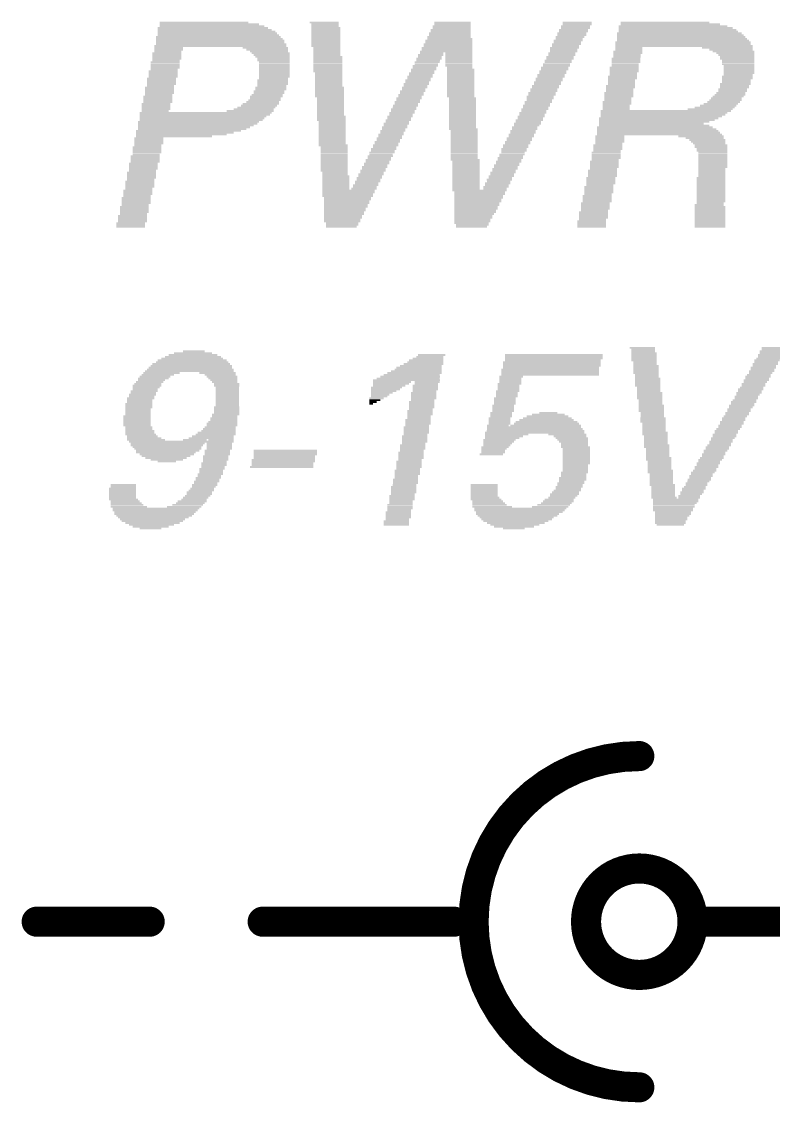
# Model space of a CAD drawing. Extents: x 3 to 114, y 9 to 132.
# Drawn here: x 103.7 to 110.03, y 117.22 to 126.34 of the extents above; entities that cross this region are included whole.
import ezdxf

# ---------------------------------------------------------------- set-up
doc = ezdxf.new("R2010")
doc.units = 0
doc.layers.add('254', color=53, linetype='CONTINUOUS')

# ---------------------------------------------------------------- blocks, each defined once
blk = doc.blocks.new('RECT')
blk.add_solid([(-0.5, -0.5), (0.5, -0.5), (-0.5, 0.5), (0.5, 0.5)])

msp = doc.modelspace()

# ---------------------------------------------------------------- linework, layer by layer
at = {"layer": '254'}
for points, const_width in [([(108.9025, 120.142, 1), (108.9025, 117.348)], 0.254), ([(108.9025, 120.0785, 1), (108.9025, 120.2055)], 0.127), ([(108.9025, 118.296, 1), (108.9025, 119.194, 1), (108.9025, 118.296)], 0.254), ([(103.8225, 118.8085, 1), (103.8225, 118.6815)], 0.127), ([(104.775, 118.6815, 1), (104.775, 118.8085)], 0.127), ([(105.7275, 118.8085, 1), (105.7275, 118.6815)], 0.127), ([(107.3404, 118.6815, 1), (107.3404, 118.8085)], 0.127), ([(109.474, 118.8085, 1), (109.474, 118.6815)], 0.127), ([(108.9025, 117.2845, 1), (108.9025, 117.4115)], 0.127)]:
    msp.add_lwpolyline(points, format="xyb", dxfattribs=dict(at, const_width=const_width))
at = {"layer": '254', "const_width": 0.254}
for points in [[(103.8225, 118.745), (104.775, 118.745)], [(107.3404, 118.745), (105.7275, 118.745)], [(109.474, 118.745), (111.125, 118.745)]]:
    msp.add_lwpolyline(points, dxfattribs=at)

# ---------------------------------------------------------------- block references
at = {"layer": '254', "yscale": 0.0152}
for p, xscale in [((105.3236, 126.2685), 0.9601), ((105.3084, 126.2837), 0.9296), ((105.3389, 126.2532), 0.9906), ((105.2322, 126.3294), 0.7468), ((105.2779, 126.3142), 0.8382), ((105.3008, 126.299), 0.8839), ((106.2457, 126.3294), 0.2438), ((106.2533, 126.3142), 0.2286), ((106.2533, 126.299), 0.2286), ((106.2609, 126.2837), 0.2438), ((106.2609, 126.2685), 0.2438), ((106.2609, 126.2532), 0.2438), ((107.3125, 126.2685), 0.3353), ((107.3125, 126.2532), 0.3353), ((107.3201, 126.299), 0.32), ((107.3201, 126.2837), 0.32), ((107.3277, 126.3294), 0.3048), ((107.3277, 126.3142), 0.3048), ((108.3488, 126.2685), 0.2438), ((108.3488, 126.2532), 0.2438), ((108.364, 126.299), 0.2438), ((108.364, 126.2837), 0.2438), ((108.3793, 126.3294), 0.2438), ((108.3793, 126.3142), 0.2438), ((109.2098, 126.2837), 0.9601), ((109.187, 126.299), 0.9144), ((109.2251, 126.2685), 0.9906), ((109.2327, 126.2532), 1.0058), ((109.1184, 126.3294), 0.7468), ((109.1641, 126.3142), 0.8382), ((105.3541, 126.2075), 1.0516), ((105.3617, 126.1923), 1.0668), ((105.3694, 126.177), 1.082), ((105.3694, 126.1618), 1.082), ((105.3465, 126.238), 1.0058), ((105.3541, 126.2228), 1.0211), ((106.2609, 126.238), 0.2438), ((106.2609, 126.2228), 0.2438), ((106.2609, 126.2075), 0.2438), ((106.2609, 126.1923), 0.2438), ((106.2609, 126.177), 0.2438), ((106.2609, 126.1618), 0.2438), ((107.2972, 126.177), 0.3962), ((107.2972, 126.1618), 0.3962), ((107.2972, 126.2075), 0.3658), ((107.3048, 126.1923), 0.381), ((107.3048, 126.238), 0.3505), ((107.3048, 126.2228), 0.3505), ((108.2954, 126.1618), 0.2286), ((108.3031, 126.177), 0.2438), ((108.3183, 126.2075), 0.2438), ((108.3107, 126.1923), 0.2286), ((108.3335, 126.238), 0.2438), ((108.3335, 126.2228), 0.2438), ((109.2708, 126.1618), 1.143), ((109.2403, 126.238), 1.0516), ((109.2479, 126.2228), 1.0668), ((109.2708, 126.177), 1.1125), ((109.2556, 126.2075), 1.082), ((109.2632, 126.1923), 1.0973), ((104.9198, 126.0704), 0.2438), ((105.3694, 126.1313), 1.1125), ((104.935, 126.1161), 0.2438), ((104.935, 126.1008), 0.2438), ((104.9274, 126.0856), 0.2286), ((105.377, 126.1466), 1.0973), ((105.7504, 126.1161), 0.381), ((105.7656, 126.1008), 0.3505), ((105.7808, 126.0856), 0.32), ((105.7961, 126.0704), 0.32), ((106.2609, 126.1466), 0.2438), ((106.2609, 126.1313), 0.2438), ((106.2685, 126.1161), 0.2286), ((106.2685, 126.1008), 0.2286), ((106.2685, 126.0856), 0.2286), ((106.2685, 126.0704), 0.2286), ((107.1524, 126.0704), 0.1981), ((107.2744, 126.0856), 0.442), ((107.282, 126.1161), 0.4267), ((107.282, 126.1008), 0.4267), ((107.2896, 126.1466), 0.4115), ((107.2896, 126.1313), 0.4115), ((107.381, 126.0704), 0.2286), ((108.2497, 126.0704), 0.2286), ((108.2726, 126.1161), 0.2438), ((108.265, 126.1008), 0.2286), ((108.265, 126.0856), 0.2286), ((108.2878, 126.1466), 0.2438), ((108.2802, 126.1313), 0.2286), ((108.806, 126.0856), 0.2438), ((108.806, 126.0704), 0.2438), ((109.2708, 126.1466), 1.143), ((109.2784, 126.1313), 1.1582), ((108.8136, 126.1161), 0.2286), ((108.8136, 126.1008), 0.2286), ((109.6442, 126.1161), 0.4267), ((109.6747, 126.1008), 0.3658), ((109.6975, 126.0856), 0.3505), ((109.7128, 126.0704), 0.32), ((104.9045, 125.9942), 0.2438), ((104.9045, 125.9789), 0.2438), ((104.9198, 126.0551), 0.2438), ((104.9198, 126.0399), 0.2438), ((104.9198, 126.0246), 0.2438), ((104.9122, 126.0094), 0.2286), ((105.8037, 126.0551), 0.3048), ((105.8113, 126.0399), 0.2896), ((105.8189, 126.0246), 0.2743), ((105.8189, 126.0094), 0.2743), ((105.8266, 125.9942), 0.2591), ((105.8266, 125.9789), 0.2591), ((106.2685, 126.0551), 0.2286), ((106.2761, 126.0399), 0.2438), ((106.2761, 126.0246), 0.2438), ((106.2761, 126.0094), 0.2438), ((106.2761, 125.9942), 0.2438), ((106.2761, 125.9789), 0.2438), ((107.1143, 125.9942), 0.2134), ((107.1067, 125.9789), 0.1981), ((107.1296, 126.0246), 0.2134), ((107.122, 126.0094), 0.1981), ((107.1448, 126.0551), 0.2134), ((107.1372, 126.0399), 0.1981), ((107.381, 126.0551), 0.2286), ((107.381, 126.0399), 0.2286), ((107.381, 126.0246), 0.2286), ((107.381, 126.0094), 0.2286), ((107.381, 125.9942), 0.2286), ((107.381, 125.9789), 0.2286), ((108.204, 125.9789), 0.2286), ((108.2192, 126.0094), 0.2286), ((108.2192, 125.9942), 0.2286), ((108.2345, 126.0399), 0.2286), ((108.2345, 126.0246), 0.2286), ((108.2497, 126.0551), 0.2286), ((108.7907, 126.0246), 0.2438), ((108.7907, 126.0094), 0.2438), ((108.7907, 125.9942), 0.2438), ((108.7831, 125.9789), 0.2286), ((108.7984, 126.0551), 0.2286), ((108.7984, 126.0399), 0.2286), ((109.7204, 126.0551), 0.3048), ((109.728, 126.0399), 0.2896), ((109.728, 126.0246), 0.2896), ((109.7356, 126.0094), 0.2743), ((109.7356, 125.9942), 0.2743), ((109.7356, 125.9789), 0.2743), ((104.8893, 125.918), 0.2438), ((104.8893, 125.9027), 0.2438), ((104.8893, 125.8875), 0.2438), ((104.9045, 125.9637), 0.2438), ((104.9045, 125.9484), 0.2438), ((104.8969, 125.9332), 0.2286), ((105.8266, 125.9637), 0.2591), ((105.8266, 125.9484), 0.2591), ((105.8266, 125.9332), 0.2591), ((105.8266, 125.918), 0.2591), ((105.8266, 125.9027), 0.2591), ((105.8266, 125.8875), 0.2591), ((106.2761, 125.9637), 0.2438), ((106.2761, 125.9484), 0.2438), ((106.2761, 125.9332), 0.2438), ((106.2761, 125.918), 0.2438), ((106.2838, 125.9027), 0.2286), ((106.2838, 125.8875), 0.2286), ((107.0686, 125.9027), 0.2134), ((107.061, 125.8875), 0.1981), ((107.0762, 125.918), 0.1981), ((107.0839, 125.9332), 0.2134), ((107.0991, 125.9637), 0.2134), ((107.0915, 125.9484), 0.1981), ((107.381, 125.9637), 0.2286), ((107.3887, 125.9484), 0.2134), ((107.3963, 125.9332), 0.2286), ((107.3963, 125.918), 0.2286), ((107.3963, 125.9027), 0.2286), ((107.3963, 125.8875), 0.2286), ((108.1583, 125.8875), 0.2286), ((108.1735, 125.918), 0.2286), ((108.1735, 125.9027), 0.2286), ((108.1888, 125.9484), 0.2286), ((108.1888, 125.9332), 0.2286), ((108.204, 125.9637), 0.2286), ((108.7755, 125.9484), 0.2438), ((108.7755, 125.9332), 0.2438), ((108.7755, 125.918), 0.2438), ((108.7679, 125.9027), 0.2286), ((108.7679, 125.8875), 0.2286), ((108.7831, 125.9637), 0.2286), ((109.7432, 125.9637), 0.2591), ((109.7432, 125.9484), 0.2591), ((109.7432, 125.9332), 0.2591), ((109.7432, 125.918), 0.2591), ((109.7432, 125.9027), 0.2591), ((109.7356, 125.8875), 0.2438), ((104.8664, 125.796), 0.2286), ((104.8741, 125.857), 0.2438), ((104.8741, 125.8418), 0.2438), ((104.8741, 125.8265), 0.2438), ((104.8741, 125.8113), 0.2438), ((104.8893, 125.8722), 0.2438), ((105.8113, 125.8418), 0.2591), ((105.8113, 125.8265), 0.2591), ((105.8113, 125.8113), 0.2591), ((105.8037, 125.796), 0.2438), ((105.8189, 125.857), 0.2438), ((105.8266, 125.8722), 0.2591), ((106.2838, 125.8722), 0.2286), ((106.2838, 125.857), 0.2286), ((106.2838, 125.8418), 0.2286), ((106.2838, 125.8265), 0.2286), ((106.2838, 125.8113), 0.2286), ((106.2838, 125.796), 0.2286), ((107.0229, 125.8113), 0.2134), ((107.0153, 125.796), 0.1981), ((107.0381, 125.8418), 0.2134), ((107.0305, 125.8265), 0.1981), ((107.0534, 125.8722), 0.2134), ((107.0458, 125.857), 0.1981), ((107.3963, 125.8722), 0.2286), ((107.3963, 125.857), 0.2286), ((107.3963, 125.8418), 0.2286), ((107.3963, 125.8265), 0.2286), ((107.3963, 125.8113), 0.2286), ((107.3963, 125.796), 0.2286), ((108.1126, 125.796), 0.2286), ((108.1278, 125.8265), 0.2286), ((108.1278, 125.8113), 0.2286), ((108.143, 125.857), 0.2286), ((108.143, 125.8418), 0.2286), ((108.1583, 125.8722), 0.2286), ((108.745, 125.796), 0.2438), ((108.7526, 125.8418), 0.2286), ((108.7526, 125.8265), 0.2286), ((108.7526, 125.8113), 0.2286), ((108.7603, 125.8722), 0.2438), ((108.7603, 125.857), 0.2438), ((109.7051, 125.796), 0.2438), ((109.7128, 125.8113), 0.2591), ((109.728, 125.8722), 0.2591), ((109.728, 125.857), 0.2591), ((109.7204, 125.8418), 0.2438), ((109.7204, 125.8265), 0.2438), ((104.8436, 125.7046), 0.2438), ((104.8588, 125.7808), 0.2438), ((104.8588, 125.7656), 0.2438), ((104.8588, 125.7503), 0.2438), ((104.8588, 125.7351), 0.2438), ((104.8512, 125.7198), 0.2286), ((105.758, 125.7046), 0.2743), ((105.7656, 125.7198), 0.2591), ((105.7808, 125.7503), 0.2591), ((105.7808, 125.7351), 0.2591), ((105.7961, 125.7808), 0.2591), ((105.7961, 125.7656), 0.2591), ((106.2914, 125.7808), 0.2438), ((106.2914, 125.7656), 0.2438), ((106.2914, 125.7503), 0.2438), ((106.2914, 125.7351), 0.2438), ((106.2914, 125.7198), 0.2438), ((106.2914, 125.7046), 0.2438), ((106.9772, 125.7198), 0.2134), ((106.9696, 125.7046), 0.1981), ((106.9924, 125.7503), 0.2134), ((106.9848, 125.7351), 0.1981), ((107, 125.7656), 0.1981), ((107.0077, 125.7808), 0.2134), ((107.3963, 125.7808), 0.2286), ((107.3963, 125.7656), 0.2286), ((107.3963, 125.7503), 0.2286), ((107.3963, 125.7351), 0.2286), ((107.3963, 125.7198), 0.2286), ((107.3963, 125.7046), 0.2286), ((108.0668, 125.7046), 0.2286), ((108.0821, 125.7351), 0.2286), ((108.0821, 125.7198), 0.2286), ((108.0973, 125.7656), 0.2286), ((108.0973, 125.7503), 0.2286), ((108.1126, 125.7808), 0.2286), ((108.7298, 125.7351), 0.2438), ((108.7298, 125.7198), 0.2438), ((108.7298, 125.7046), 0.2438), ((108.745, 125.7808), 0.2438), ((108.7374, 125.7656), 0.2286), ((108.7374, 125.7503), 0.2286), ((109.6518, 125.7046), 0.2591), ((109.667, 125.7198), 0.2591), ((109.6747, 125.7351), 0.2438), ((109.6899, 125.7656), 0.2438), ((109.6899, 125.7503), 0.2438), ((109.7051, 125.7808), 0.2438), ((104.8283, 125.6436), 0.2438), ((104.8283, 125.6284), 0.2438), ((104.8283, 125.6132), 0.2438), ((104.8436, 125.6894), 0.2438), ((104.8436, 125.6741), 0.2438), ((104.8436, 125.6589), 0.2438), ((105.6742, 125.6132), 0.32), ((105.697, 125.6284), 0.3048), ((105.7123, 125.6436), 0.3048), ((105.7275, 125.6589), 0.2743), ((105.7427, 125.6741), 0.2743), ((105.7504, 125.6894), 0.2591), ((106.299, 125.6894), 0.2286), ((106.299, 125.6741), 0.2286), ((106.299, 125.6589), 0.2286), ((106.299, 125.6436), 0.2286), ((106.299, 125.6284), 0.2286), ((106.299, 125.6132), 0.2286), ((106.9238, 125.6132), 0.1981), ((106.9315, 125.6284), 0.2134), ((106.9467, 125.6589), 0.2134), ((106.9391, 125.6436), 0.1981), ((106.9619, 125.6894), 0.2134), ((106.9543, 125.6741), 0.1981), ((107.4115, 125.6894), 0.2286), ((107.4115, 125.6741), 0.2286), ((107.4115, 125.6589), 0.2286), ((107.4115, 125.6436), 0.2286), ((107.4115, 125.6284), 0.2286), ((107.4115, 125.6132), 0.2286), ((108.0287, 125.6132), 0.2134), ((108.0364, 125.6284), 0.2286), ((108.0516, 125.6589), 0.2286), ((108.044, 125.6436), 0.2134), ((108.0668, 125.6894), 0.2286), ((108.0592, 125.6741), 0.2134), ((108.7145, 125.6589), 0.2438), ((108.7145, 125.6436), 0.2438), ((108.7069, 125.6284), 0.2286), ((108.7069, 125.6132), 0.2286), ((108.7222, 125.6894), 0.2286), ((108.7222, 125.6741), 0.2286), ((109.5375, 125.6132), 0.3353), ((109.568, 125.6284), 0.3048), ((109.5908, 125.6436), 0.2896), ((109.6137, 125.6589), 0.2743), ((109.6289, 125.6741), 0.2743), ((109.6366, 125.6894), 0.2591), ((105.2474, 125.5674), 1.1125), ((105.2398, 125.5522), 1.0973), ((105.2246, 125.537), 1.0668), ((105.217, 125.5217), 1.0516), ((104.8283, 125.5979), 0.2438), ((104.8207, 125.5827), 0.2286), ((105.6208, 125.5827), 0.3962), ((105.6513, 125.5979), 0.3353), ((106.299, 125.5979), 0.2286), ((106.299, 125.5827), 0.2286), ((106.299, 125.5674), 0.2286), ((106.299, 125.5522), 0.2286), ((106.3066, 125.537), 0.2438), ((106.3066, 125.5217), 0.2438), ((106.8857, 125.537), 0.2134), ((106.8781, 125.5217), 0.1981), ((106.901, 125.5674), 0.2134), ((106.8934, 125.5522), 0.1981), ((106.9162, 125.5979), 0.2134), ((106.9086, 125.5827), 0.1981), ((107.4115, 125.5979), 0.2286), ((107.4115, 125.5827), 0.2286), ((107.4115, 125.5674), 0.2286), ((107.4115, 125.5522), 0.2286), ((107.4115, 125.537), 0.2286), ((107.4115, 125.5217), 0.2286), ((107.9906, 125.537), 0.2286), ((107.983, 125.5217), 0.2134), ((108.0059, 125.5674), 0.2286), ((107.9983, 125.5522), 0.2134), ((108.0211, 125.5979), 0.2286), ((108.0135, 125.5827), 0.2134), ((109.0651, 125.5217), 1.0058), ((109.126, 125.5827), 1.0973), ((109.1108, 125.5674), 1.0668), ((109.1032, 125.5522), 1.0516), ((109.0879, 125.537), 1.0211), ((108.7069, 125.5979), 0.2286), ((109.4994, 125.5979), 0.381), ((105.1636, 125.4608), 0.9754), ((105.1331, 125.4303), 0.9144), ((105.1865, 125.4912), 1.0211), ((105.1789, 125.476), 1.0058), ((105.1484, 125.4455), 0.9449), ((105.2093, 125.5065), 1.0363), ((106.3066, 125.5065), 0.2438), ((106.3142, 125.4912), 0.2286), ((106.3142, 125.476), 0.2286), ((106.3142, 125.4608), 0.2286), ((106.3142, 125.4455), 0.2286), ((106.3142, 125.4303), 0.2286), ((106.84, 125.4455), 0.2134), ((106.8324, 125.4303), 0.1981), ((106.8476, 125.4608), 0.1981), ((106.8553, 125.476), 0.2134), ((106.8705, 125.5065), 0.2134), ((106.8629, 125.4912), 0.1981), ((107.4115, 125.5065), 0.2286), ((107.4115, 125.4912), 0.2286), ((107.4115, 125.476), 0.2286), ((107.4115, 125.4608), 0.2286), ((107.4115, 125.4455), 0.2286), ((107.4191, 125.4303), 0.2438), ((107.9373, 125.4455), 0.2134), ((107.9373, 125.4303), 0.2134), ((107.9525, 125.4608), 0.2134), ((107.9602, 125.476), 0.2286), ((107.9754, 125.5065), 0.2286), ((107.9678, 125.4912), 0.2134), ((109.0346, 125.4455), 0.9754), ((109.0498, 125.4303), 1.0058), ((109.0498, 125.5065), 0.9754), ((109.0041, 125.476), 0.8839), ((109.027, 125.4912), 0.9296), ((109.027, 125.4608), 0.9296), ((104.7674, 125.3541), 0.2438), ((104.7674, 125.3388), 0.2438), ((105.1027, 125.415), 0.8839), ((105.0722, 125.3998), 0.823), ((105.0417, 125.3846), 0.762), ((104.9807, 125.3693), 0.6401), ((106.3142, 125.415), 0.2286), ((106.3142, 125.3998), 0.2286), ((106.3142, 125.3846), 0.2286), ((106.3142, 125.3693), 0.2286), ((106.3142, 125.3541), 0.2286), ((106.3142, 125.3388), 0.2286), ((106.7943, 125.3541), 0.2134), ((106.7867, 125.3388), 0.1981), ((106.8095, 125.3846), 0.2134), ((106.8019, 125.3693), 0.1981), ((106.8248, 125.415), 0.2134), ((106.8172, 125.3998), 0.1981), ((107.4268, 125.415), 0.2286), ((107.4268, 125.3998), 0.2286), ((107.4268, 125.3846), 0.2286), ((107.4268, 125.3693), 0.2286), ((107.4268, 125.3541), 0.2286), ((107.4268, 125.3388), 0.2286), ((107.8916, 125.3541), 0.2134), ((107.8916, 125.3388), 0.2134), ((107.9068, 125.3846), 0.2134), ((107.9068, 125.3693), 0.2134), ((107.9221, 125.415), 0.2134), ((107.9221, 125.3998), 0.2134), ((108.6536, 125.3693), 0.2438), ((108.6536, 125.3541), 0.2438), ((108.6536, 125.3388), 0.2438), ((109.0574, 125.415), 1.0211), ((109.0651, 125.3998), 1.0363), ((109.0727, 125.3846), 1.0516), ((109.4232, 125.3693), 0.381), ((109.4537, 125.3541), 0.32), ((109.4765, 125.3388), 0.3048), ((104.7521, 125.2779), 0.2438), ((104.7521, 125.2626), 0.2438), ((104.7521, 125.2474), 0.2438), ((104.7674, 125.3236), 0.2438), ((104.7674, 125.3084), 0.2438), ((104.7598, 125.2931), 0.2286), ((106.3142, 125.3236), 0.2286), ((106.3142, 125.3084), 0.2286), ((106.3219, 125.2931), 0.2438), ((106.3295, 125.2779), 0.2286), ((106.3295, 125.2626), 0.2286), ((106.3295, 125.2474), 0.2286), ((106.7486, 125.2626), 0.2134), ((106.741, 125.2474), 0.1981), ((106.7638, 125.2931), 0.2134), ((106.7562, 125.2779), 0.1981), ((106.7714, 125.3084), 0.1981), ((106.7791, 125.3236), 0.2134), ((107.4268, 125.3236), 0.2286), ((107.4268, 125.3084), 0.2286), ((107.4268, 125.2931), 0.2286), ((107.4268, 125.2779), 0.2286), ((107.4268, 125.2626), 0.2286), ((107.4268, 125.2474), 0.2286), ((107.8459, 125.2626), 0.2134), ((107.8459, 125.2474), 0.2134), ((107.8611, 125.2931), 0.2134), ((107.8611, 125.2779), 0.2134), ((107.8763, 125.3236), 0.2134), ((107.8763, 125.3084), 0.2134), ((108.6383, 125.2931), 0.2438), ((108.6383, 125.2779), 0.2438), ((108.6383, 125.2626), 0.2438), ((108.6307, 125.2474), 0.2286), ((108.6536, 125.3236), 0.2438), ((108.646, 125.3084), 0.2286), ((109.4842, 125.3236), 0.2896), ((109.4918, 125.3084), 0.2743), ((109.507, 125.2931), 0.2743), ((109.507, 125.2779), 0.2743), ((109.5146, 125.2626), 0.2591), ((109.5146, 125.2474), 0.2591), ((104.7369, 125.2017), 0.2438), ((104.7369, 125.1864), 0.2438), ((104.7369, 125.1712), 0.2438), ((104.7369, 125.156), 0.2438), ((104.7521, 125.2322), 0.2438), ((104.7445, 125.2169), 0.2286), ((106.3295, 125.2322), 0.2286), ((106.3295, 125.2169), 0.2286), ((106.3295, 125.2017), 0.2286), ((106.3295, 125.1864), 0.2286), ((106.3295, 125.1712), 0.2286), ((106.3295, 125.156), 0.2286), ((106.6952, 125.156), 0.1981), ((106.7029, 125.1712), 0.2134), ((106.7181, 125.2017), 0.2134), ((106.7105, 125.1864), 0.1981), ((106.7333, 125.2322), 0.2134), ((106.7257, 125.2169), 0.1981), ((107.4268, 125.2322), 0.2286), ((107.4268, 125.2169), 0.2286), ((107.4268, 125.2017), 0.2286), ((107.4268, 125.1864), 0.2286), ((107.4344, 125.1712), 0.2438), ((107.442, 125.156), 0.2286), ((107.8001, 125.156), 0.2134), ((107.8154, 125.1864), 0.2134), ((107.8078, 125.1712), 0.1981), ((107.8306, 125.2169), 0.2134), ((107.823, 125.2017), 0.1981), ((107.8382, 125.2322), 0.1981), ((108.6079, 125.156), 0.2438), ((108.6231, 125.2322), 0.2438), ((108.6231, 125.2169), 0.2438), ((108.6231, 125.2017), 0.2438), ((108.6231, 125.1864), 0.2438), ((108.6155, 125.1712), 0.2286), ((109.5223, 125.2322), 0.2438), ((109.5223, 125.2169), 0.2438), ((109.5223, 125.2017), 0.2438), ((109.5223, 125.1864), 0.2438), ((109.5223, 125.1712), 0.2438), ((109.5223, 125.156), 0.2438), ((104.7064, 125.0645), 0.2438), ((104.714, 125.0798), 0.2286), ((104.7217, 125.1407), 0.2438), ((104.7217, 125.1255), 0.2438), ((104.7217, 125.1102), 0.2438), ((104.7217, 125.095), 0.2438), ((106.3295, 125.1407), 0.2286), ((106.3295, 125.1255), 0.2286), ((106.3295, 125.1102), 0.2286), ((106.3295, 125.095), 0.2286), ((106.3295, 125.0798), 0.2286), ((106.3371, 125.0645), 0.2134), ((106.6571, 125.0798), 0.2134), ((106.6495, 125.0645), 0.1981), ((106.6724, 125.1102), 0.2134), ((106.6648, 125.095), 0.1981), ((106.6876, 125.1407), 0.2134), ((106.68, 125.1255), 0.1981), ((107.442, 125.1407), 0.2286), ((107.442, 125.1255), 0.2286), ((107.442, 125.1102), 0.2286), ((107.442, 125.095), 0.2286), ((107.442, 125.0798), 0.2286), ((107.442, 125.0645), 0.2286), ((107.7544, 125.0645), 0.2134), ((107.762, 125.0798), 0.1981), ((107.7697, 125.095), 0.2134), ((107.7849, 125.1255), 0.2134), ((107.7773, 125.1102), 0.1981), ((107.7925, 125.1407), 0.1981), ((108.5926, 125.0798), 0.2438), ((108.5926, 125.0645), 0.2438), ((108.6002, 125.095), 0.2286), ((108.6079, 125.1407), 0.2438), ((108.6079, 125.1255), 0.2438), ((108.6079, 125.1102), 0.2438), ((109.5146, 125.095), 0.2286), ((109.5146, 125.0798), 0.2286), ((109.5146, 125.0645), 0.2286), ((109.5223, 125.1407), 0.2438), ((109.5223, 125.1255), 0.2438), ((109.5223, 125.1102), 0.2438), ((104.6912, 124.9883), 0.2438), ((104.6912, 124.9731), 0.2438), ((104.7064, 125.0493), 0.2438), ((104.7064, 125.034), 0.2438), ((104.7064, 125.0188), 0.2438), ((104.6988, 125.0036), 0.2286), ((106.3371, 125.0493), 0.2134), ((106.3447, 125.034), 0.2286), ((106.3447, 125.0188), 0.2286), ((106.3447, 125.0036), 0.2286), ((106.3447, 124.9883), 0.2286), ((106.3447, 124.9731), 0.2286), ((106.6114, 124.9883), 0.2134), ((106.6038, 124.9731), 0.1981), ((106.619, 125.0036), 0.1981), ((106.6267, 125.0188), 0.2134), ((106.6419, 125.0493), 0.2134), ((106.6343, 125.034), 0.1981), ((107.442, 125.0493), 0.2286), ((107.442, 125.034), 0.2286), ((107.442, 125.0188), 0.2286), ((107.442, 125.0036), 0.2286), ((107.442, 124.9883), 0.2286), ((107.442, 124.9731), 0.2286), ((107.7087, 124.9731), 0.2134), ((107.7239, 125.0036), 0.2134), ((107.7163, 124.9883), 0.1981), ((107.7392, 125.034), 0.2134), ((107.7316, 125.0188), 0.1981), ((107.7468, 125.0493), 0.1981), ((108.5774, 125.0188), 0.2438), ((108.5774, 125.0036), 0.2438), ((108.5774, 124.9883), 0.2438), ((108.5774, 124.9731), 0.2438), ((108.5926, 125.0493), 0.2438), ((108.5926, 125.034), 0.2438), ((109.507, 125.0188), 0.2438), ((109.507, 125.0036), 0.2438), ((109.507, 124.9883), 0.2438), ((109.507, 124.9731), 0.2438), ((109.5146, 125.0493), 0.2286), ((109.5146, 125.034), 0.2286), ((104.6759, 124.9121), 0.2438), ((104.6759, 124.8969), 0.2438), ((104.6912, 124.9578), 0.2438), ((104.6912, 124.9426), 0.2438), ((104.6836, 124.9274), 0.2286), ((106.3447, 124.9578), 0.2286), ((106.3447, 124.9426), 0.2286), ((106.3447, 124.9274), 0.2286), ((106.4514, 124.9121), 0.442), ((106.4514, 124.8969), 0.442), ((106.5809, 124.9274), 0.2134), ((106.5962, 124.9578), 0.2134), ((106.5886, 124.9426), 0.1981), ((107.442, 124.9578), 0.2286), ((107.442, 124.9426), 0.2286), ((107.442, 124.9274), 0.2286), ((107.5563, 124.9121), 0.4572), ((107.5563, 124.8969), 0.4267), ((107.6858, 124.9274), 0.1981), ((107.6935, 124.9426), 0.2134), ((107.7011, 124.9578), 0.1981), ((108.5621, 124.9426), 0.2438), ((108.5621, 124.9274), 0.2438), ((108.5621, 124.9121), 0.2438), ((108.5621, 124.8969), 0.2438), ((108.5698, 124.9578), 0.2286), ((109.507, 124.9578), 0.2438), ((109.507, 124.9426), 0.2438), ((109.507, 124.9274), 0.2438), ((109.507, 124.9121), 0.2438), ((109.507, 124.8969), 0.2438), ((104.6607, 124.8512), 0.2438), ((104.6607, 124.8359), 0.2438), ((104.6607, 124.8207), 0.2438), ((104.6607, 124.8054), 0.2438), ((104.6759, 124.8816), 0.2438), ((104.6683, 124.8664), 0.2286), ((106.4438, 124.8816), 0.4267), ((106.4438, 124.8664), 0.4267), ((106.4438, 124.8512), 0.3962), ((106.4438, 124.8359), 0.3962), ((106.4362, 124.8207), 0.381), ((106.4362, 124.8054), 0.381), ((107.5563, 124.8816), 0.4267), ((107.5334, 124.8054), 0.381), ((107.5487, 124.8664), 0.4115), ((107.5487, 124.8512), 0.4115), ((107.5411, 124.8359), 0.3962), ((107.5411, 124.8207), 0.3962), ((108.5317, 124.8054), 0.2438), ((108.5469, 124.8664), 0.2438), ((108.5469, 124.8512), 0.2438), ((108.5469, 124.8359), 0.2438), ((108.5469, 124.8207), 0.2438), ((108.5545, 124.8816), 0.2286), ((109.507, 124.8816), 0.2438), ((109.507, 124.8664), 0.2438), ((109.507, 124.8512), 0.2438), ((109.507, 124.8359), 0.2438), ((109.507, 124.8207), 0.2438), ((109.4994, 124.8054), 0.2286), ((104.6378, 124.714), 0.2286), ((104.6455, 124.775), 0.2438), ((104.6455, 124.7597), 0.2438), ((104.6455, 124.7445), 0.2438), ((104.6455, 124.7292), 0.2438), ((104.6531, 124.7902), 0.2286), ((106.4285, 124.7902), 0.3658), ((106.4285, 124.775), 0.3658), ((106.4209, 124.7597), 0.3505), ((106.4209, 124.7445), 0.3505), ((106.4133, 124.7292), 0.3353), ((106.4133, 124.714), 0.3353), ((107.5334, 124.7902), 0.381), ((107.5258, 124.775), 0.3658), ((107.5258, 124.7597), 0.3658), ((107.5182, 124.7445), 0.3505), ((107.5182, 124.7292), 0.3505), ((107.5106, 124.714), 0.3353), ((108.5164, 124.7292), 0.2438), ((108.5164, 124.714), 0.2438), ((108.524, 124.7445), 0.2286), ((108.5317, 124.7902), 0.2438), ((108.5317, 124.775), 0.2438), ((108.5317, 124.7597), 0.2438), ((109.4994, 124.775), 0.2591), ((109.4994, 124.7597), 0.2591), ((109.4994, 124.7445), 0.2591), ((109.4994, 124.7292), 0.2591), ((109.4994, 124.714), 0.2591), ((109.4918, 124.7902), 0.2438), ((104.615, 124.6378), 0.2438), ((104.615, 124.6226), 0.2438), ((104.6302, 124.6988), 0.2438), ((104.6302, 124.6835), 0.2438), ((104.6302, 124.6683), 0.2438), ((104.6302, 124.653), 0.2438), ((106.4057, 124.6988), 0.32), ((106.4057, 124.6835), 0.32), ((106.3981, 124.6683), 0.3048), ((106.3981, 124.653), 0.3048), ((106.3981, 124.6378), 0.2743), ((106.3981, 124.6226), 0.2743), ((107.4953, 124.6683), 0.3048), ((107.4953, 124.653), 0.3048), ((107.4877, 124.6378), 0.2896), ((107.503, 124.6988), 0.32), ((107.503, 124.6835), 0.32), ((107.4953, 124.6226), 0.2743), ((108.5012, 124.653), 0.2438), ((108.5012, 124.6378), 0.2438), ((108.5012, 124.6226), 0.2438), ((108.5164, 124.6988), 0.2438), ((108.5164, 124.6835), 0.2438), ((108.5088, 124.6683), 0.2286), ((109.4994, 124.6988), 0.2591), ((109.4994, 124.6835), 0.2591), ((109.4994, 124.6683), 0.2591), ((109.4994, 124.653), 0.2591), ((109.4994, 124.6378), 0.2591), ((109.4994, 124.6226), 0.2591), ((104.615, 124.6073), 0.2438), ((106.3904, 124.6073), 0.2591), ((107.4877, 124.6073), 0.2591), ((108.5012, 124.6073), 0.2438), ((109.4994, 124.6073), 0.2591), ((105.1408, 123.5253), 0.4115), ((105.1408, 123.5405), 0.32), ((105.1484, 123.5558), 0.1829), ((107.1524, 123.5253), 0.2286), ((108.1811, 123.5253), 0.823), ((108.9279, 123.5862), 0.2134), ((108.9355, 123.571), 0.1981), ((108.9355, 123.5558), 0.1981), ((108.9431, 123.5405), 0.2134), ((108.9431, 123.5253), 0.2134), ((110.0099, 123.5253), 0.2134), ((110.0252, 123.5558), 0.2134), ((110.0176, 123.5405), 0.1981), ((110.0404, 123.5862), 0.2134), ((110.0404, 123.571), 0.2134), ((105.1255, 123.4338), 0.6858), ((105.1255, 123.4491), 0.6553), ((105.1331, 123.4643), 0.6096), ((105.1331, 123.4796), 0.5791), ((105.1331, 123.4948), 0.5182), ((105.1408, 123.51), 0.4724), ((107.061, 123.4338), 0.3505), ((107.0839, 123.4491), 0.3353), ((107.0991, 123.4643), 0.3048), ((107.1067, 123.4796), 0.2896), ((107.122, 123.4948), 0.2591), ((107.1372, 123.51), 0.2286), ((108.1659, 123.4643), 0.823), ((108.1659, 123.4491), 0.823), ((108.1659, 123.4338), 0.823), ((108.1811, 123.51), 0.823), ((108.1811, 123.4948), 0.823), ((108.1735, 123.4796), 0.8077), ((108.9431, 123.51), 0.2134), ((108.9431, 123.4948), 0.2134), ((108.9431, 123.4796), 0.2134), ((108.9508, 123.4643), 0.1981), ((108.9508, 123.4491), 0.1981), ((108.9584, 123.4338), 0.2134), ((109.9642, 123.4491), 0.2134), ((109.9566, 123.4338), 0.1981), ((109.9718, 123.4643), 0.1981), ((109.9795, 123.4796), 0.2134), ((109.9947, 123.4948), 0.2134), ((110.0023, 123.51), 0.1981), ((104.8207, 123.3424), 0.2591), ((104.8436, 123.3576), 0.2743), ((104.8741, 123.3729), 0.3048), ((105.1103, 123.3881), 0.7468), ((105.1179, 123.4034), 0.7315), ((105.1179, 123.4186), 0.701), ((105.3465, 123.3729), 0.3048), ((105.3694, 123.3576), 0.2591), ((105.3846, 123.3424), 0.2591), ((106.9696, 123.3424), 0.5029), ((106.9848, 123.3576), 0.4724), ((107.0077, 123.3729), 0.4572), ((107.0229, 123.3881), 0.4267), ((107.0381, 123.4034), 0.3962), ((107.0458, 123.4186), 0.381), ((107.823, 123.3424), 0.1981), ((108.1507, 123.4034), 0.823), ((108.1507, 123.3881), 0.823), ((108.1507, 123.3729), 0.823), ((108.1507, 123.3576), 0.823), ((108.1583, 123.4186), 0.8077), ((108.9584, 123.4186), 0.2134), ((108.9584, 123.4034), 0.2134), ((108.9584, 123.3881), 0.2134), ((108.9584, 123.3729), 0.2134), ((108.966, 123.3576), 0.1981), ((108.966, 123.3424), 0.1981), ((109.9033, 123.3424), 0.2134), ((109.9109, 123.3576), 0.1981), ((109.9337, 123.3881), 0.2134), ((109.9261, 123.3729), 0.1981), ((109.949, 123.4186), 0.2134), ((109.9414, 123.4034), 0.1981), ((104.7521, 123.2662), 0.2438), ((104.7445, 123.251), 0.2286), ((104.7598, 123.2814), 0.2286), ((104.775, 123.2967), 0.2286), ((104.7902, 123.3119), 0.2286), ((104.8055, 123.3272), 0.2591), ((105.3922, 123.3272), 0.2438), ((105.3998, 123.3119), 0.2286), ((105.4075, 123.2967), 0.2134), ((105.4227, 123.2814), 0.2134), ((105.4227, 123.2662), 0.2134), ((105.4303, 123.251), 0.1981), ((106.7714, 123.251), 0.2591), ((106.8095, 123.2814), 0.3048), ((106.9391, 123.3119), 0.5639), ((106.8172, 123.2967), 0.32), ((106.7943, 123.2662), 0.2743), ((106.9543, 123.3272), 0.5334), ((107.0991, 123.2662), 0.2134), ((107.0991, 123.251), 0.2134), ((107.1143, 123.2967), 0.2134), ((107.1067, 123.2814), 0.1981), ((107.8078, 123.2814), 0.1981), ((107.8001, 123.2662), 0.1829), ((107.8001, 123.251), 0.1829), ((107.8154, 123.3272), 0.1829), ((107.8154, 123.3119), 0.1829), ((107.8154, 123.2967), 0.1829), ((108.9736, 123.3272), 0.2134), ((108.9736, 123.3119), 0.2134), ((108.9736, 123.2967), 0.2134), ((108.9736, 123.2814), 0.2134), ((108.9736, 123.2662), 0.2134), ((108.9812, 123.251), 0.1981), ((109.8499, 123.251), 0.1981), ((109.8652, 123.2814), 0.1981), ((109.8652, 123.2662), 0.1981), ((109.888, 123.3119), 0.2134), ((109.8804, 123.2967), 0.1981), ((109.8956, 123.3272), 0.1981), ((104.6988, 123.1595), 0.2286), ((104.714, 123.19), 0.2286), ((104.7064, 123.1748), 0.2134), ((104.7293, 123.2205), 0.2286), ((104.7217, 123.2052), 0.2134), ((104.7369, 123.2357), 0.2134), ((105.4303, 123.2357), 0.1981), ((105.4303, 123.2205), 0.1981), ((105.4303, 123.2052), 0.1981), ((105.4303, 123.19), 0.1981), ((105.4303, 123.1748), 0.1981), ((105.4303, 123.1595), 0.1981), ((106.6876, 123.1595), 0.1219), ((106.7638, 123.2357), 0.2438), ((106.7486, 123.2205), 0.2134), ((106.7333, 123.2052), 0.1829), ((106.7181, 123.19), 0.1524), ((106.7105, 123.1748), 0.1372), ((107.0839, 123.2052), 0.2134), ((107.0839, 123.19), 0.2134), ((107.0839, 123.1748), 0.2134), ((107.0839, 123.1595), 0.2134), ((107.0991, 123.2357), 0.2134), ((107.0915, 123.2205), 0.1981), ((107.7697, 123.1595), 0.1829), ((107.7925, 123.2205), 0.1981), ((107.7849, 123.2052), 0.1829), ((107.7849, 123.19), 0.1829), ((107.7849, 123.1748), 0.1829), ((107.8001, 123.2357), 0.1829), ((108.9812, 123.2357), 0.1981), ((108.9812, 123.2205), 0.1981), ((108.9889, 123.2052), 0.2134), ((108.9889, 123.19), 0.2134), ((108.9889, 123.1748), 0.2134), ((108.9889, 123.1595), 0.2134), ((109.8042, 123.1748), 0.1981), ((109.8042, 123.1595), 0.1981), ((109.8194, 123.19), 0.1981), ((109.8271, 123.2052), 0.2134), ((109.8423, 123.2357), 0.2134), ((109.8347, 123.2205), 0.1981), ((104.6759, 123.0681), 0.2134), ((104.6836, 123.1138), 0.2286), ((104.6836, 123.0986), 0.2286), ((104.6836, 123.0833), 0.2286), ((104.6912, 123.1443), 0.2134), ((104.6912, 123.129), 0.2134), ((105.4227, 123.0833), 0.2134), ((105.4227, 123.0681), 0.2134), ((105.4303, 123.1443), 0.1981), ((105.4303, 123.129), 0.1981), ((105.4303, 123.1138), 0.1981), ((105.4303, 123.0986), 0.1981), ((106.6571, 123.129), 0.061), ((106.6724, 123.1443), 0.0914), ((106.6419, 123.1138), 0.0305), ((107.0686, 123.129), 0.2134), ((107.0686, 123.1138), 0.2134), ((107.0686, 123.0986), 0.2134), ((107.0686, 123.0833), 0.2134), ((107.061, 123.0681), 0.1981), ((107.0762, 123.1443), 0.1981), ((107.7544, 123.0986), 0.1829), ((107.7544, 123.0833), 0.1829), ((107.7544, 123.0681), 0.1829), ((107.7697, 123.1443), 0.1829), ((107.7697, 123.129), 0.1829), ((107.7697, 123.1138), 0.1829), ((108.9965, 123.1443), 0.1981), ((108.9965, 123.129), 0.1981), ((108.9965, 123.1138), 0.1981), ((109.0041, 123.0986), 0.2134), ((109.0041, 123.0833), 0.2134), ((109.0041, 123.0681), 0.2134), ((109.7432, 123.0681), 0.1981), ((109.7661, 123.0986), 0.2134), ((109.7585, 123.0833), 0.1981), ((109.7813, 123.129), 0.2134), ((109.7737, 123.1138), 0.1981), ((109.789, 123.1443), 0.1981), ((104.6683, 123.0071), 0.2286), ((104.6683, 122.9919), 0.2286), ((104.6683, 122.9766), 0.2286), ((104.6759, 123.0528), 0.2134), ((104.6759, 123.0376), 0.2134), ((104.6759, 123.0224), 0.2134), ((105.3998, 122.9919), 0.2286), ((105.3998, 122.9766), 0.2286), ((105.4151, 123.0224), 0.2286), ((105.4075, 123.0071), 0.2134), ((105.4227, 123.0528), 0.2134), ((105.4227, 123.0376), 0.2134), ((107.0381, 122.9766), 0.2134), ((107.0534, 123.0528), 0.2134), ((107.0534, 123.0376), 0.2134), ((107.0534, 123.0224), 0.2134), ((107.0458, 123.0071), 0.1981), ((107.0458, 122.9919), 0.1981), ((107.7239, 122.9919), 0.1829), ((107.7239, 122.9766), 0.1829), ((107.7392, 123.0376), 0.1829), ((107.7392, 123.0224), 0.1829), ((107.7392, 123.0071), 0.1829), ((107.7544, 123.0528), 0.1829), ((108.1202, 122.9766), 0.4572), ((108.1278, 122.9919), 0.4115), ((108.1278, 123.0071), 0.3505), ((108.1354, 123.0224), 0.2743), ((108.1354, 123.0376), 0.1524), ((109.0041, 123.0528), 0.2134), ((109.0117, 123.0376), 0.1981), ((109.0117, 123.0224), 0.1981), ((109.0117, 123.0071), 0.1981), ((109.0193, 122.9919), 0.2134), ((109.0193, 122.9766), 0.2134), ((109.6975, 122.9919), 0.1981), ((109.6975, 122.9766), 0.1981), ((109.7128, 123.0071), 0.1981), ((109.728, 123.0376), 0.1981), ((109.728, 123.0224), 0.1981), ((109.7432, 123.0528), 0.1981), ((104.6683, 122.9614), 0.2286), ((104.6683, 122.9462), 0.2286), ((104.6683, 122.9309), 0.2286), ((104.6836, 122.9157), 0.2286), ((104.6836, 122.9004), 0.2286), ((104.6912, 122.8852), 0.2438), ((105.3541, 122.8852), 0.2896), ((105.3617, 122.9004), 0.2743), ((105.3694, 122.9157), 0.2591), ((105.3846, 122.9462), 0.2591), ((105.3846, 122.9309), 0.2591), ((105.3922, 122.9614), 0.2438), ((107.0229, 122.9157), 0.2134), ((107.0229, 122.9004), 0.2134), ((107.0229, 122.8852), 0.2134), ((107.0381, 122.9614), 0.2134), ((107.0381, 122.9462), 0.2134), ((107.0305, 122.9309), 0.1981), ((107.7087, 122.9309), 0.1829), ((108.0135, 122.9157), 0.7925), ((108.0211, 122.9004), 0.8077), ((108.0287, 122.8852), 0.823), ((107.7239, 122.9614), 0.1829), ((107.7239, 122.9462), 0.1829), ((108.1126, 122.9309), 0.5944), ((108.1202, 122.9462), 0.5486), ((108.1202, 122.9614), 0.5182), ((109.0193, 122.9614), 0.2134), ((109.027, 122.9462), 0.1981), ((109.027, 122.9309), 0.1981), ((109.027, 122.9157), 0.1981), ((109.027, 122.9004), 0.1981), ((109.027, 122.8852), 0.1981), ((109.6366, 122.8852), 0.1981), ((109.6518, 122.9004), 0.1981), ((109.667, 122.9309), 0.1981), ((109.667, 122.9157), 0.1981), ((109.6823, 122.9614), 0.1981), ((109.6823, 122.9462), 0.1981), ((104.6912, 122.87), 0.2438), ((104.6988, 122.8547), 0.2591), ((104.714, 122.8395), 0.2591), ((104.7293, 122.8242), 0.2896), ((104.7445, 122.809), 0.32), ((105.0417, 122.7938), 0.8839), ((105.156, 122.809), 0.1981), ((105.2932, 122.8242), 0.381), ((105.3084, 122.8395), 0.3505), ((105.3313, 122.8547), 0.3353), ((105.3389, 122.87), 0.32), ((105.377, 122.809), 0.2134), ((107.0077, 122.8395), 0.2134), ((107.0077, 122.8242), 0.2134), ((107.0077, 122.809), 0.2134), ((107.0077, 122.7938), 0.2134), ((107.0229, 122.87), 0.2134), ((107.0153, 122.8547), 0.1981), ((107.7239, 122.809), 0.2743), ((107.7163, 122.7938), 0.2591), ((108.0211, 122.87), 0.8382), ((107.7849, 122.8547), 0.3658), ((107.762, 122.8395), 0.32), ((107.7468, 122.8242), 0.2896), ((108.2954, 122.8547), 0.32), ((108.3183, 122.8395), 0.2743), ((108.3335, 122.8242), 0.2743), ((108.3412, 122.809), 0.2591), ((108.3488, 122.7938), 0.2438), ((109.0346, 122.87), 0.2134), ((109.0346, 122.8547), 0.2134), ((109.0422, 122.8395), 0.1981), ((109.0422, 122.8242), 0.1981), ((109.0422, 122.809), 0.1981), ((109.0422, 122.7938), 0.1981), ((109.5908, 122.7938), 0.1981), ((109.6061, 122.8242), 0.1981), ((109.5985, 122.809), 0.1829), ((109.6213, 122.8547), 0.1981), ((109.6213, 122.8395), 0.1981), ((109.6366, 122.87), 0.1981), ((104.9274, 122.7785), 0.6248), ((104.9198, 122.7633), 0.6096), ((104.9198, 122.748), 0.5791), ((104.9274, 122.7328), 0.5639), ((104.9274, 122.7176), 0.5334), ((104.9122, 122.7023), 0.5029), ((105.3465, 122.7176), 0.2134), ((105.3465, 122.7023), 0.2134), ((105.3617, 122.7785), 0.2134), ((105.3617, 122.7633), 0.2134), ((105.3617, 122.748), 0.2134), ((105.3617, 122.7328), 0.2134), ((105.918, 122.7176), 0.5334), ((105.918, 122.7023), 0.5334), ((106.9772, 122.7023), 0.2134), ((106.9924, 122.7633), 0.2134), ((106.9924, 122.748), 0.2134), ((106.9924, 122.7328), 0.2134), ((106.9848, 122.7176), 0.1981), ((107, 122.7785), 0.1981), ((107.6858, 122.748), 0.2286), ((107.6782, 122.7328), 0.2134), ((107.6706, 122.7176), 0.1981), ((107.6706, 122.7023), 0.1981), ((107.7087, 122.7785), 0.2438), ((107.7011, 122.7633), 0.2286), ((108.3564, 122.7785), 0.2286), ((108.3564, 122.7633), 0.2286), ((108.364, 122.748), 0.2438), ((108.3716, 122.7328), 0.2286), ((108.3716, 122.7176), 0.2286), ((108.3716, 122.7023), 0.2286), ((109.0422, 122.7785), 0.1981), ((109.0498, 122.7633), 0.2134), ((109.0498, 122.748), 0.2134), ((109.0574, 122.7328), 0.1981), ((109.0574, 122.7176), 0.1981), ((109.0574, 122.7023), 0.1981), ((109.5451, 122.7176), 0.1981), ((109.5375, 122.7023), 0.1829), ((109.5604, 122.748), 0.1981), ((109.5604, 122.7328), 0.1981), ((109.5756, 122.7633), 0.1981), ((109.5832, 122.7785), 0.1829), ((104.9198, 122.6871), 0.4572), ((104.9122, 122.6718), 0.4115), ((104.9122, 122.6566), 0.3505), ((104.9198, 122.6414), 0.2743), ((104.9198, 122.6261), 0.1524), ((105.316, 122.6109), 0.2134), ((105.3236, 122.6261), 0.1981), ((105.3313, 122.6718), 0.2134), ((105.3313, 122.6566), 0.2134), ((105.3313, 122.6414), 0.2134), ((105.3465, 122.6871), 0.2134), ((105.8951, 122.6109), 0.5182), ((105.9028, 122.6414), 0.5334), ((105.9028, 122.6261), 0.5334), ((105.918, 122.6871), 0.5334), ((105.9104, 122.6718), 0.5182), ((105.9104, 122.6566), 0.5182), ((106.9619, 122.6261), 0.2134), ((106.9619, 122.6109), 0.2134), ((106.9772, 122.6871), 0.2134), ((106.9772, 122.6718), 0.2134), ((106.9772, 122.6566), 0.2134), ((106.9696, 122.6414), 0.1981), ((107.6554, 122.6871), 0.1981), ((108.3716, 122.6871), 0.2286), ((108.3716, 122.6718), 0.2286), ((108.3716, 122.6566), 0.2286), ((108.3716, 122.6414), 0.2286), ((108.3716, 122.6261), 0.2286), ((108.3716, 122.6109), 0.2286), ((109.0574, 122.6871), 0.1981), ((109.0574, 122.6718), 0.1981), ((109.0651, 122.6566), 0.2134), ((109.0651, 122.6414), 0.2134), ((109.0727, 122.6261), 0.1981), ((109.0727, 122.6109), 0.1981), ((109.4842, 122.6109), 0.1981), ((109.4994, 122.6414), 0.1981), ((109.4918, 122.6261), 0.1829), ((109.5146, 122.6566), 0.1981), ((109.5299, 122.6871), 0.1981), ((109.5223, 122.6718), 0.1829), ((105.2855, 122.5194), 0.2134), ((105.3008, 122.5652), 0.2134), ((105.2932, 122.5499), 0.1981), ((105.2932, 122.5347), 0.1981), ((105.316, 122.5956), 0.2134), ((105.3084, 122.5804), 0.1981), ((105.8875, 122.5804), 0.5334), ((105.8951, 122.5956), 0.5182), ((106.9467, 122.5499), 0.2134), ((106.9467, 122.5347), 0.2134), ((106.9467, 122.5194), 0.2134), ((106.9619, 122.5956), 0.2134), ((106.9619, 122.5804), 0.2134), ((106.9543, 122.5652), 0.1981), ((108.3564, 122.5347), 0.2286), ((108.3488, 122.5194), 0.2134), ((108.364, 122.5956), 0.2134), ((108.364, 122.5804), 0.2134), ((108.364, 122.5652), 0.2134), ((108.364, 122.5499), 0.2134), ((109.0727, 122.5956), 0.1981), ((109.0727, 122.5804), 0.1981), ((109.0727, 122.5652), 0.1981), ((109.0803, 122.5499), 0.2134), ((109.0803, 122.5347), 0.2134), ((109.0879, 122.5194), 0.1981), ((109.4384, 122.5347), 0.1981), ((109.4308, 122.5194), 0.1829), ((109.4537, 122.5499), 0.1981), ((109.4689, 122.5804), 0.1981), ((109.4613, 122.5652), 0.1829), ((109.4765, 122.5956), 0.1829), ((104.554, 122.428), 0.2134), ((105.2398, 122.428), 0.2134), ((105.2474, 122.4432), 0.1981), ((105.2551, 122.4585), 0.2134), ((105.2703, 122.489), 0.2134), ((105.2627, 122.4737), 0.1981), ((105.2779, 122.5042), 0.1981), ((106.9238, 122.428), 0.1981), ((106.9315, 122.4737), 0.2134), ((106.9315, 122.4585), 0.2134), ((106.9315, 122.4432), 0.2134), ((106.9391, 122.5042), 0.1981), ((106.9391, 122.489), 0.1981), ((107.5944, 122.428), 0.2286), ((108.3259, 122.4432), 0.2286), ((108.3183, 122.428), 0.2134), ((108.3335, 122.4585), 0.2134), ((108.3412, 122.489), 0.2286), ((108.3412, 122.4737), 0.2286), ((108.3488, 122.5042), 0.2134), ((109.0879, 122.5042), 0.1981), ((109.0879, 122.489), 0.1981), ((109.0879, 122.4737), 0.1981), ((109.0879, 122.4585), 0.1981), ((109.0879, 122.4432), 0.1981), ((109.0955, 122.428), 0.2134), ((109.3851, 122.4432), 0.1829), ((109.3851, 122.428), 0.1829), ((109.408, 122.4737), 0.1981), ((109.4003, 122.4585), 0.1829), ((109.4232, 122.5042), 0.1981), ((109.4156, 122.489), 0.1829), ((104.5464, 122.3975), 0.2286), ((104.5464, 122.3823), 0.2286), ((104.5464, 122.367), 0.2286), ((104.5464, 122.3518), 0.2286), ((104.5464, 122.3366), 0.2286), ((104.554, 122.4128), 0.2134), ((105.1789, 122.3366), 0.2134), ((105.1941, 122.367), 0.2134), ((105.1941, 122.3518), 0.2134), ((105.2093, 122.3823), 0.2134), ((105.217, 122.3975), 0.1981), ((105.2322, 122.4128), 0.1981), ((106.901, 122.3366), 0.2134), ((106.9162, 122.4128), 0.2134), ((106.9162, 122.3975), 0.2134), ((106.9162, 122.3823), 0.2134), ((106.9162, 122.367), 0.2134), ((106.9086, 122.3518), 0.1981), ((107.5944, 122.4128), 0.2286), ((107.5944, 122.3975), 0.2286), ((107.5944, 122.3823), 0.2286), ((107.5944, 122.367), 0.2286), ((107.5944, 122.3518), 0.2286), ((107.5944, 122.3366), 0.2286), ((108.2726, 122.3518), 0.2438), ((108.265, 122.3366), 0.2286), ((108.2802, 122.367), 0.2286), ((108.2954, 122.3823), 0.2286), ((108.3107, 122.4128), 0.2286), ((108.3031, 122.3975), 0.2134), ((109.1032, 122.4128), 0.1981), ((109.1032, 122.3975), 0.1981), ((109.1032, 122.3823), 0.1981), ((109.1032, 122.367), 0.1981), ((109.1032, 122.3518), 0.1981), ((109.1032, 122.3366), 0.1981), ((109.3241, 122.3366), 0.1829), ((109.347, 122.367), 0.1981), ((109.3394, 122.3518), 0.1829), ((109.3622, 122.3975), 0.1981), ((109.3546, 122.3823), 0.1829), ((109.3699, 122.4128), 0.1829), ((104.5464, 122.3213), 0.2286), ((104.554, 122.3061), 0.2438), ((104.5997, 122.2451), 0.3048), ((104.5693, 122.2908), 0.2438), ((104.5769, 122.2756), 0.2591), ((104.5845, 122.2604), 0.2743), ((105.0646, 122.2451), 0.2896), ((105.095, 122.2604), 0.2591), ((105.1179, 122.2756), 0.2438), ((105.1331, 122.2908), 0.2438), ((105.1484, 122.3061), 0.2134), ((105.1636, 122.3213), 0.2134), ((106.8857, 122.2604), 0.2134), ((106.8857, 122.2451), 0.2134), ((106.901, 122.3213), 0.2134), ((106.901, 122.3061), 0.2134), ((106.8934, 122.2908), 0.1981), ((106.8934, 122.2756), 0.1981), ((107.602, 122.3213), 0.2438), ((107.6096, 122.3061), 0.2591), ((107.6325, 122.2756), 0.2743), ((107.6401, 122.2604), 0.2896), ((107.6249, 122.2908), 0.2591), ((107.663, 122.2451), 0.3353), ((108.1507, 122.2451), 0.3048), ((108.1811, 122.2604), 0.2743), ((108.204, 122.2756), 0.2591), ((108.2192, 122.2908), 0.2591), ((108.2269, 122.3061), 0.2438), ((108.2497, 122.3213), 0.2286), ((109.1108, 122.3213), 0.2134), ((109.2098, 122.3061), 0.381), ((109.2098, 122.2908), 0.381), ((109.2022, 122.2756), 0.3658), ((109.1946, 122.2604), 0.3505), ((109.1946, 122.2451), 0.3505), ((109.3241, 122.3213), 0.1829), ((104.8283, 122.2299), 0.7315), ((104.8207, 122.2146), 0.7163), ((104.8207, 122.1994), 0.6858), ((104.8131, 122.1842), 0.6706), ((104.8131, 122.1689), 0.6401), ((104.8055, 122.1537), 0.5944), ((106.8705, 122.1994), 0.2134), ((106.8705, 122.1842), 0.2134), ((106.8705, 122.1689), 0.2134), ((106.8705, 122.1537), 0.2134), ((106.8857, 122.2299), 0.2134), ((106.8781, 122.2146), 0.1981), ((107.8992, 122.2299), 0.7772), ((107.8916, 122.2146), 0.762), ((107.8916, 122.1994), 0.7315), ((107.8763, 122.1842), 0.701), ((107.8763, 122.1689), 0.6706), ((107.8687, 122.1537), 0.6248), ((109.187, 122.2299), 0.3353), ((109.187, 122.2146), 0.3353), ((109.1717, 122.1537), 0.2743), ((109.187, 122.1994), 0.3048), ((109.187, 122.1842), 0.3048), ((109.1794, 122.1689), 0.2896), ((104.7979, 122.1384), 0.5486), ((104.7979, 122.1232), 0.5182), ((104.7979, 122.108), 0.4572), ((104.7902, 122.0927), 0.381), ((104.7826, 122.0775), 0.3048), ((104.7826, 122.0622), 0.1829), ((106.8553, 122.1232), 0.2134), ((106.8553, 122.108), 0.2134), ((106.8553, 122.0927), 0.2134), ((106.8629, 122.1384), 0.1981), ((107.8687, 122.1384), 0.5944), ((107.8611, 122.1232), 0.5486), ((107.8611, 122.108), 0.4877), ((107.8535, 122.0927), 0.4115), ((107.8459, 122.0775), 0.3353), ((107.8459, 122.0622), 0.1829), ((109.1717, 122.1384), 0.2743), ((109.1641, 122.1232), 0.2591), ((109.1641, 122.108), 0.2591), ((109.1641, 122.0927), 0.2286)]:
    msp.add_blockref('RECT', p, dxfattribs=dict(at, xscale=xscale))

doc.saveas('drawing.dxf')
